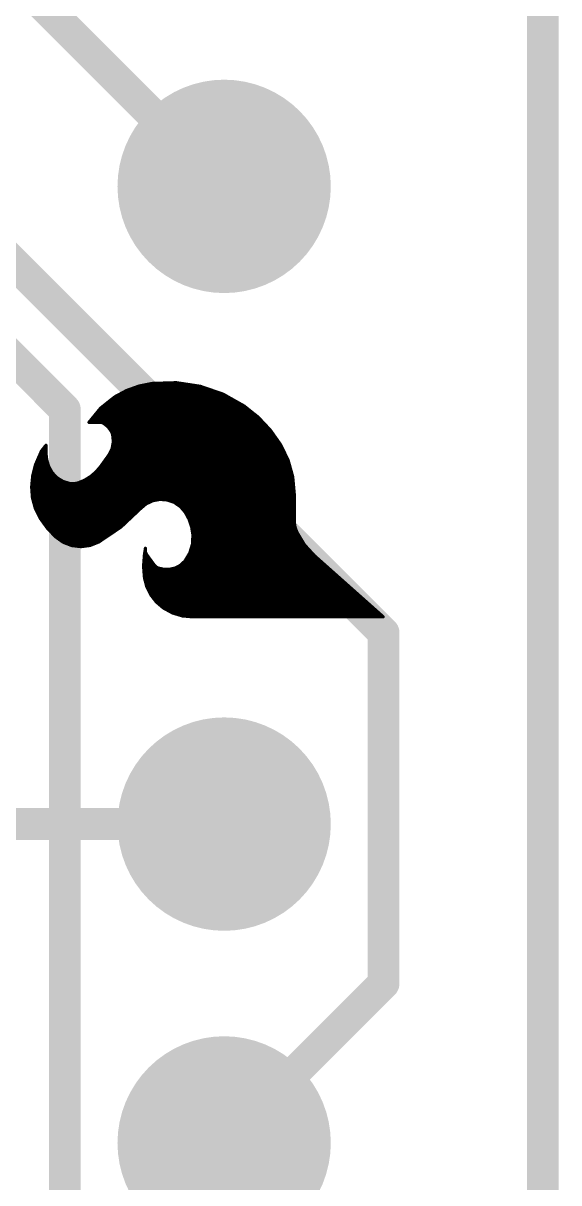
# Model space of a CAD drawing. Extents: x -3.5 to 25.7, y -2.5 to 53.5.
# Drawn here: x 18.72 to 22.99, y 30.16 to 39.4 of the extents above; entities that cross this region are included whole.
import ezdxf

# ---------------------------------------------------------------- set-up
doc = ezdxf.new("R2010")
doc.units = 0
for name, color, linetype in [('1', 12, 'CONTINUOUS'), ('16', 132, 'CONTINUOUS'), ('17', 110, 'CONTINUOUS'), ('20', 31, 'CONTINUOUS'), ('21', 41, 'CONTINUOUS'), ('22', 40, 'CONTINUOUS'), ('23', 53, 'CONTINUOUS')]:
    doc.layers.add(name, color=color, linetype=linetype)

# ---------------------------------------------------------------- blocks, each defined once
blk = doc.blocks.new('ROUNDP')
at = {"const_width": 0.5}
blk.add_lwpolyline([(0, -0.25, 1), (0, 0.25, 1), (0, -0.25)], format="xyb", dxfattribs=at)

msp = doc.modelspace()

# ---------------------------------------------------------------- linework, layer by layer
at = {"layer": '1', "const_width": 0.254}
for points in [[(22.86, 0), (22.86, 53.34)], [(18.045, 40.375), (20.32, 38.1)], [(16.409, 39.725), (21.59, 34.544)], [(19.05, 36.322), (16.297, 39.075)], [(19.05, 29.21), (19.05, 36.322)], [(21.59, 34.544), (21.59, 31.75)], [(21.59, 31.75), (20.32, 30.48)]]:
    msp.add_lwpolyline(points, dxfattribs=at)
at = {"layer": '1', "const_width": 0.127}
for points in [[(20.2751, 38.0551, 1), (20.3649, 38.1449)], [(19.1135, 36.322, 1), (18.9865, 36.322)], [(19.0051, 36.2771, 1), (19.0949, 36.3669)], [(21.6535, 34.544, 1), (21.5265, 34.544)], [(21.5451, 34.4991, 1), (21.6349, 34.5889)], [(21.6349, 31.7051, 1), (21.5451, 31.7949)], [(21.5265, 31.75, 1), (21.6535, 31.75)], [(20.2751, 30.5249, 1), (20.3649, 30.4351)]]:
    msp.add_lwpolyline(points, format="xyb", dxfattribs=at)
at = {"layer": '16', "const_width": 0.254}
for points in [[(22.86, 0), (22.86, 53.34)], [(17.78, 33.02), (20.32, 33.02)]]:
    msp.add_lwpolyline(points, dxfattribs=at)
at = {"layer": '16', "const_width": 0.127}
msp.add_lwpolyline([(20.32, 32.9565, 1), (20.32, 33.0835)], format="xyb", dxfattribs=at)
at = {"layer": '20', "const_width": 0.2032}
msp.add_lwpolyline([(22.86, 53.34), (22.86, 0)], dxfattribs=at)
at = {"layer": '21', "const_width": 0.0254}
for points in [[(19.642, 36.5096), (19.5422, 36.4738)], [(19.6146, 36.4998), (20.1518, 36.4998)], [(19.746, 36.5303), (19.642, 36.5096)], [(19.7203, 36.5252), (20.0124, 36.5252)], [(19.9388, 36.5363), (19.746, 36.5303)], [(20.1295, 36.5075), (19.9388, 36.5363)], [(20.3119, 36.4447), (20.1295, 36.5075)], [(19.4488, 36.4237), (19.3351, 36.3331)], [(19.4168, 36.3982), (20.3944, 36.3982)], [(19.4487, 36.4236), (20.3493, 36.4236)], [(19.5422, 36.4738), (19.4488, 36.4237)], [(19.4959, 36.449), (20.2994, 36.449)], [(19.5438, 36.4744), (20.2256, 36.4744)], [(20.48, 36.35), (20.3119, 36.4447)], [(19.3351, 36.3331), (19.243, 36.2205)], [(19.3053, 36.2966), (20.5468, 36.2966)], [(19.326, 36.322), (20.515, 36.322)], [(19.3531, 36.3474), (20.4833, 36.3474)], [(19.3849, 36.3728), (20.4395, 36.3728)], [(20.5907, 36.2616), (20.48, 36.35)], [(19.243, 36.2205), (19.3319, 36.2205)], [(19.2637, 36.2458), (20.6056, 36.2458)], [(19.2845, 36.2712), (20.5786, 36.2712)], [(19.3319, 36.2205), (19.3464, 36.2185)], [(19.3326, 36.2204), (20.6295, 36.2204)], [(19.3464, 36.2185), (19.3599, 36.2128)], [(19.3599, 36.2128), (19.3966, 36.1832)], [(20.6879, 36.1584), (20.5907, 36.2616)], [(19.3819, 36.195), (20.6534, 36.195)], [(19.3966, 36.1832), (19.4234, 36.1443)], [(19.406, 36.1696), (20.6774, 36.1696)], [(19.4234, 36.1443), (19.431, 36.1239)], [(19.4234, 36.1442), (20.6979, 36.1442)], [(19.431, 36.1239), (19.4371, 36.0667)], [(19.4315, 36.1188), (20.7159, 36.1188)], [(20.7696, 36.0427), (20.6879, 36.1584)], [(18.8976, 36.035), (18.8638, 35.9915)], [(18.8838, 36.0172), (18.9001, 36.0172)], [(18.9001, 36.0375), (18.8976, 36.035)], [(18.9001, 35.9766), (18.9001, 36.0376)], [(18.9001, 36.0376), (18.9001, 36.0375)], [(19.4371, 36.0667), (19.4267, 36.0101)], [(19.428, 36.0172), (20.782, 36.0172)], [(19.4327, 36.0426), (20.7697, 36.0426)], [(19.4343, 36.0934), (20.7338, 36.0934)], [(19.437, 36.068), (20.7517, 36.068)], [(20.8296, 35.9197), (20.7696, 36.0427)], [(18.8417, 35.9411), (18.8265, 35.9055)], [(18.8638, 35.9915), (18.8417, 35.9411)], [(18.8417, 35.941), (18.9041, 35.941)], [(18.8528, 35.9664), (18.9012, 35.9664)], [(18.864, 35.9918), (18.9001, 35.9918)], [(18.906, 35.9237), (18.9001, 35.9766)], [(18.9205, 35.8725), (18.906, 35.9237)], [(19.4005, 35.9588), (19.3345, 35.8674)], [(19.3876, 35.941), (20.8192, 35.941)], [(19.4267, 36.0101), (19.4005, 35.9588)], [(19.4044, 35.9664), (20.8068, 35.9664)], [(19.4174, 35.9918), (20.7944, 35.9918)], [(18.8163, 35.8826), (18.7944, 35.7949)], [(18.8055, 35.8394), (18.9381, 35.8394)], [(18.8118, 35.8648), (18.9246, 35.8648)], [(18.8265, 35.9055), (18.8163, 35.8826)], [(18.8197, 35.8902), (18.9155, 35.8902)], [(18.8308, 35.9156), (18.9083, 35.9156)], [(18.9475, 35.8217), (18.9205, 35.8725)], [(19.3345, 35.8674), (19.2981, 35.825)], [(19.3104, 35.8394), (20.852, 35.8394)], [(19.3323, 35.8648), (20.8449, 35.8648)], [(19.351, 35.8902), (20.8378, 35.8902)], [(19.3693, 35.9156), (20.8307, 35.9156)], [(20.8664, 35.7878), (20.8296, 35.9197)], [(18.7944, 35.7949), (18.7858, 35.7048)], [(18.7889, 35.7378), (19.074, 35.7378)], [(18.7913, 35.7632), (19.0133, 35.7632)], [(18.7938, 35.7886), (18.9784, 35.7886)], [(18.7991, 35.814), (18.9547, 35.814)], [(18.9867, 35.7797), (18.9475, 35.8217)], [(19.0356, 35.7494), (18.9867, 35.7797)], [(19.0906, 35.7328), (19.0356, 35.7494)], [(19.1567, 35.7379), (19.124, 35.7314)], [(19.1562, 35.7378), (20.871, 35.7378)], [(19.2082, 35.7594), (19.1567, 35.7379)], [(19.2557, 35.7887), (19.2082, 35.7594)], [(19.2144, 35.7632), (20.8686, 35.7632)], [(19.2555, 35.7886), (20.8662, 35.7886)], [(19.2981, 35.825), (19.2557, 35.7887)], [(19.2852, 35.814), (20.8591, 35.814)], [(20.8788, 35.6515), (20.8664, 35.7878)], [(18.7858, 35.7048), (18.7924, 35.6179)], [(18.7865, 35.7124), (20.8733, 35.7124)], [(18.7872, 35.687), (20.8756, 35.687)], [(18.7891, 35.6616), (20.8779, 35.6616)], [(19.124, 35.7314), (19.0906, 35.7328)], [(20.8788, 35.4229), (20.8788, 35.6515)], [(18.791, 35.6362), (20.8788, 35.6362)], [(18.7924, 35.6179), (18.8156, 35.5339)], [(18.7944, 35.6108), (20.8788, 35.6108)], [(18.8014, 35.5854), (19.7283, 35.5854)], [(18.8084, 35.56), (19.6847, 35.56)], [(19.652, 35.5321), (19.6969, 35.5704)], [(19.6969, 35.5704), (19.7503, 35.5959)], [(19.7503, 35.5959), (19.8083, 35.6066)], [(19.8083, 35.6066), (19.8672, 35.602)], [(19.8672, 35.602), (19.9229, 35.5824)], [(19.9144, 35.5854), (20.8788, 35.5854)], [(19.9229, 35.5824), (19.9716, 35.549)], [(19.9556, 35.56), (20.8788, 35.56)], [(18.8154, 35.5346), (19.6549, 35.5346)], [(18.8156, 35.5339), (18.8544, 35.4559)], [(18.8279, 35.5092), (19.6277, 35.5092)], [(18.8405, 35.4838), (19.6007, 35.4838)], [(19.4976, 35.3866), (19.652, 35.5321)], [(19.9716, 35.549), (20.0101, 35.5042)], [(19.984, 35.5346), (20.8788, 35.5346)], [(20.0058, 35.5092), (20.8788, 35.5092)], [(20.0101, 35.5042), (20.0405, 35.4478)], [(20.0211, 35.4838), (20.8788, 35.4838)], [(18.8532, 35.4584), (19.5738, 35.4584)], [(18.8544, 35.4559), (18.9104, 35.3782)], [(18.8709, 35.433), (19.5468, 35.433)], [(18.8892, 35.4076), (19.5199, 35.4076)], [(18.9075, 35.3822), (19.4911, 35.3822)], [(18.9104, 35.3782), (18.9763, 35.3086)], [(19.3218, 35.268), (19.4976, 35.3866)], [(20.0348, 35.4584), (20.8788, 35.4584)], [(20.0405, 35.4478), (20.061, 35.3871)], [(20.0455, 35.433), (20.8788, 35.433)], [(20.0541, 35.4076), (20.8815, 35.4076)], [(20.061, 35.3871), (20.0711, 35.3238)], [(20.0618, 35.3822), (20.8863, 35.3822)], [(20.8856, 35.3839), (20.8788, 35.4229)], [(20.8991, 35.3467), (20.8856, 35.3839)], [(18.9307, 35.3568), (19.4534, 35.3568)], [(18.9547, 35.3314), (19.4158, 35.3314)], [(18.9763, 35.3086), (19.0367, 35.2655)], [(18.9799, 35.306), (19.3781, 35.306)], [(19.0155, 35.2806), (19.3405, 35.2806)], [(20.0658, 35.3568), (20.8954, 35.3568)], [(20.0711, 35.3238), (20.0674, 35.2498)], [(20.069, 35.2806), (20.9384, 35.2806)], [(20.0699, 35.3314), (20.9082, 35.3314)], [(20.0702, 35.306), (20.9233, 35.306)], [(20.9593, 35.2455), (20.8991, 35.3467)], [(19.0367, 35.2655), (19.1059, 35.2387)], [(19.0632, 35.2552), (19.2903, 35.2552)], [(19.1059, 35.2387), (19.1796, 35.2301)], [(19.1796, 35.2301), (19.2531, 35.24)], [(19.2531, 35.24), (19.3218, 35.268)], [(19.6926, 35.2172), (19.685, 35.1689)], [(19.6906, 35.2044), (19.6914, 35.2044)], [(19.6909, 35.1995), (19.6926, 35.2172)], [(19.6944, 35.1821), (19.6909, 35.1995)], [(20.0674, 35.2498), (20.0458, 35.179)], [(20.0536, 35.2044), (20.9969, 35.2044)], [(20.0613, 35.2298), (20.9737, 35.2298)], [(20.0677, 35.2552), (20.9535, 35.2552)], [(21.0388, 35.1587), (20.9593, 35.2455)], [(19.685, 35.1689), (19.6776, 35.0749)], [(19.6798, 35.1028), (19.749, 35.1028)], [(19.6818, 35.1282), (19.7305, 35.1282)], [(19.6838, 35.1536), (19.7121, 35.1536)], [(19.6866, 35.179), (19.696, 35.179)], [(19.7028, 35.1664), (19.6944, 35.1821)], [(19.7637, 35.0825), (19.7028, 35.1664)], [(20.0076, 35.1156), (19.9723, 35.0819)], [(19.9942, 35.1028), (21.1017, 35.1028)], [(20.0458, 35.179), (20.0076, 35.1156)], [(20.0152, 35.1282), (21.0731, 35.1282)], [(20.0305, 35.1536), (21.0445, 35.1536)], [(20.0458, 35.179), (21.0202, 35.179)], [(21.5875, 34.6711), (21.0388, 35.1587)], [(19.6776, 35.0749), (19.685, 34.9809)], [(19.6778, 35.0774), (19.7687, 35.0774)], [(19.6794, 35.052), (19.8287, 35.052)], [(19.6814, 35.0266), (21.1875, 35.0266)], [(19.6834, 35.0012), (21.216, 35.0012)], [(19.7771, 35.0687), (19.7637, 35.0825)], [(19.7942, 35.0597), (19.7771, 35.0687)], [(19.8387, 35.0498), (19.7942, 35.0597)], [(19.8843, 35.0498), (19.8387, 35.0498)], [(19.9288, 35.0597), (19.8843, 35.0498)], [(19.8943, 35.052), (21.1589, 35.052)], [(19.9723, 35.0819), (19.9288, 35.0597)], [(19.9634, 35.0774), (21.1303, 35.0774)], [(19.685, 34.9809), (19.7034, 34.911)], [(19.6863, 34.9758), (21.2446, 34.9758)], [(19.693, 34.9504), (21.2732, 34.9504)], [(19.6997, 34.925), (21.3018, 34.925)], [(19.7034, 34.911), (19.7355, 34.8462)], [(19.7091, 34.8996), (21.3304, 34.8996)], [(19.7216, 34.8742), (21.359, 34.8742)], [(19.7342, 34.8488), (21.3875, 34.8488)], [(19.7355, 34.8462), (19.7799, 34.7892)], [(19.7532, 34.8234), (21.4161, 34.8234)], [(19.773, 34.798), (21.4447, 34.798)], [(19.7799, 34.7892), (19.8349, 34.7422)], [(19.7993, 34.7726), (21.4733, 34.7726)], [(19.829, 34.7472), (21.5019, 34.7472)], [(19.8349, 34.7422), (19.9081, 34.7021)], [(19.8721, 34.7218), (21.5305, 34.7218)], [(19.9081, 34.7021), (19.988, 34.6781)], [(19.927, 34.6964), (21.559, 34.6964)], [(19.988, 34.6781), (20.0711, 34.6711)], [(20.0711, 34.6711), (21.5875, 34.6711)]]:
    msp.add_lwpolyline(points, dxfattribs=at)
at = {"layer": '21', "const_width": 0.0127}
for points in [[(19.6146, 36.5061, 1), (19.6146, 36.4935)], [(19.6408, 36.5159, 1), (19.6433, 36.5034)], [(19.6442, 36.5037, 1), (19.6399, 36.5156)], [(19.7203, 36.5316, 1), (19.7203, 36.5189)], [(19.7458, 36.5366, 1), (19.7462, 36.524)], [(19.7472, 36.5241, 1), (19.7448, 36.5365)], [(19.9398, 36.5426, 1), (19.9379, 36.5301)], [(19.939, 36.53, 1), (19.9386, 36.5427)], [(20.0124, 36.5189, 1), (20.0124, 36.5316)], [(20.1316, 36.5135, 1), (20.1275, 36.5015)], [(20.1286, 36.5012, 1), (20.1305, 36.5138)], [(20.1518, 36.4935, 1), (20.1518, 36.5061)], [(19.4168, 36.4046, 1), (19.4168, 36.3919)], [(19.4487, 36.4299, 1), (19.4487, 36.4173)], [(19.4458, 36.4293, 1), (19.4518, 36.4181)], [(19.4528, 36.4187, 1), (19.4448, 36.4287)], [(19.4959, 36.4554, 1), (19.4959, 36.4427)], [(19.5401, 36.4798, 1), (19.5444, 36.4679)], [(19.5438, 36.4808, 1), (19.5438, 36.4681)], [(19.5452, 36.4682, 1), (19.5392, 36.4794)], [(20.2256, 36.4681, 1), (20.2256, 36.4808)], [(20.2994, 36.4427, 1), (20.2994, 36.4554)], [(20.315, 36.4502, 1), (20.3088, 36.4391)], [(20.3099, 36.4387, 1), (20.314, 36.4507)], [(20.3493, 36.4173, 1), (20.3493, 36.4299)], [(20.3944, 36.3919, 1), (20.3944, 36.4046)], [(19.3053, 36.303, 1), (19.3053, 36.2903)], [(19.326, 36.3284, 1), (19.326, 36.3157)], [(19.3311, 36.338, 1), (19.339, 36.3281)], [(19.34, 36.329, 1), (19.3302, 36.3371)], [(19.3531, 36.3537, 1), (19.3531, 36.3411)], [(19.3849, 36.3792, 1), (19.3849, 36.3665)], [(20.4395, 36.3665, 1), (20.4395, 36.3792)], [(20.484, 36.355, 1), (20.476, 36.345)], [(20.4769, 36.3445, 1), (20.4831, 36.3555)], [(20.4833, 36.3411, 1), (20.4833, 36.3537)], [(20.515, 36.3157, 1), (20.515, 36.3284)], [(20.5468, 36.2903, 1), (20.5468, 36.303)], [(19.243, 36.2268, 1), (19.243, 36.2142)], [(19.2381, 36.2245, 1), (19.2479, 36.2165)], [(19.2637, 36.2522, 1), (19.2637, 36.2395)], [(19.2845, 36.2775, 1), (19.2845, 36.2649)], [(19.3328, 36.2268, 1), (19.331, 36.2142)], [(19.3326, 36.2268, 1), (19.3326, 36.2141)], [(19.3319, 36.2142, 1), (19.3319, 36.2268)], [(19.3489, 36.2244, 1), (19.3439, 36.2127)], [(19.3456, 36.2122, 1), (19.3473, 36.2248)], [(19.3639, 36.2177, 1), (19.3559, 36.2079)], [(19.3574, 36.207, 1), (19.3624, 36.2186)], [(20.5786, 36.2649, 1), (20.5786, 36.2775)], [(20.5953, 36.2659, 1), (20.5861, 36.2572)], [(20.5867, 36.2566, 1), (20.5947, 36.2665)], [(20.6056, 36.2395, 1), (20.6056, 36.2522)], [(20.6295, 36.2141, 1), (20.6295, 36.2268)], [(19.3819, 36.2013, 1), (19.3819, 36.1887)], [(19.4019, 36.1868, 1), (19.3914, 36.1796)], [(19.3926, 36.1782, 1), (19.4006, 36.1881)], [(19.406, 36.176, 1), (19.406, 36.1633)], [(19.4294, 36.1465, 1), (19.4174, 36.1421)], [(19.4234, 36.1506, 1), (19.4234, 36.1379)], [(19.4182, 36.1407, 1), (19.4286, 36.1479)], [(19.4373, 36.1246, 1), (19.4247, 36.1232)], [(19.425, 36.1217, 1), (19.437, 36.1261)], [(19.4315, 36.1251, 1), (19.4315, 36.1125)], [(20.6534, 36.1887, 1), (20.6534, 36.2013)], [(20.6774, 36.1633, 1), (20.6774, 36.176)], [(20.6931, 36.1621, 1), (20.6827, 36.1548)], [(20.6833, 36.1541, 1), (20.6925, 36.1628)], [(20.6979, 36.1379, 1), (20.6979, 36.1506)], [(20.7159, 36.1125, 1), (20.7159, 36.1251)], [(18.8838, 36.0236, 1), (18.8838, 36.0109)], [(18.8931, 36.0395, 1), (18.9021, 36.0305)], [(18.9026, 36.0311, 1), (18.8926, 36.0389)], [(18.9065, 36.0376, 1), (18.8938, 36.0376)], [(18.9065, 36.0376, 1), (18.8938, 36.0376)], [(18.8938, 36.0375, 1), (18.9065, 36.0375)], [(18.9046, 36.033, 1), (18.8956, 36.042)], [(18.9001, 36.0109, 1), (18.9001, 36.0236)], [(19.428, 36.0236, 1), (19.428, 36.0109)], [(19.4327, 36.0489, 1), (19.4327, 36.0363)], [(19.4343, 36.0998, 1), (19.4343, 36.0871)], [(19.437, 36.0744, 1), (19.437, 36.0617)], [(19.4308, 36.066, 1), (19.4435, 36.0673)], [(19.4434, 36.0655, 1), (19.4309, 36.0678)], [(20.7338, 36.0871, 1), (20.7338, 36.0998)], [(20.7517, 36.0617, 1), (20.7517, 36.0744)], [(20.7753, 36.0455, 1), (20.7639, 36.0399)], [(20.7644, 36.039, 1), (20.7748, 36.0464)], [(20.7697, 36.0363, 1), (20.7697, 36.0489)], [(20.782, 36.0109, 1), (20.782, 36.0236)], [(18.8417, 35.9474, 1), (18.8417, 35.9347)], [(18.8359, 35.9436, 1), (18.8475, 35.9386)], [(18.8475, 35.9386, 1), (18.8359, 35.9436)], [(18.8528, 35.9727, 1), (18.8528, 35.9601)], [(18.8588, 35.9954, 1), (18.8688, 35.9876)], [(18.864, 35.9982, 1), (18.864, 35.9855)], [(18.8696, 35.989, 1), (18.858, 35.9941)], [(18.9064, 35.9773, 1), (18.8938, 35.9759)], [(18.8938, 35.9766, 1), (18.9065, 35.9766)], [(18.9121, 35.9254, 1), (18.8999, 35.922)], [(18.9001, 35.9855, 1), (18.9001, 35.9982)], [(18.9012, 35.9601, 1), (18.9012, 35.9727)], [(18.9041, 35.9347, 1), (18.9041, 35.9474)], [(19.3876, 35.9474, 1), (19.3876, 35.9347)], [(19.3948, 35.9617, 1), (19.4062, 35.9559)], [(19.4056, 35.9551, 1), (19.3954, 35.9625)], [(19.4044, 35.9727, 1), (19.4044, 35.9601)], [(19.4174, 35.9982, 1), (19.4174, 35.9855)], [(19.4204, 36.0112, 1), (19.4329, 36.0089)], [(19.4323, 36.0072, 1), (19.421, 36.013)], [(20.7944, 35.9855, 1), (20.7944, 35.9982)], [(20.8068, 35.9601, 1), (20.8068, 35.9727)], [(20.8192, 35.9347, 1), (20.8192, 35.9474)], [(18.8055, 35.8458, 1), (18.8055, 35.8331)], [(18.8118, 35.8712, 1), (18.8118, 35.8585)], [(18.8105, 35.8852, 1), (18.8221, 35.88)], [(18.8225, 35.8811, 1), (18.8101, 35.8841)], [(18.8197, 35.8965, 1), (18.8197, 35.8839)], [(18.8207, 35.908, 1), (18.8323, 35.903)], [(18.8323, 35.9029, 1), (18.8207, 35.9081)], [(18.8308, 35.922, 1), (18.8308, 35.9093)], [(18.8997, 35.923, 1), (18.9123, 35.9244)], [(18.9083, 35.9093, 1), (18.9083, 35.922)], [(18.9261, 35.8755, 1), (18.9149, 35.8695)], [(18.9144, 35.8708, 1), (18.9266, 35.8742)], [(18.9155, 35.8839, 1), (18.9155, 35.8965)], [(18.9246, 35.8585, 1), (18.9246, 35.8712)], [(18.9381, 35.8331, 1), (18.9381, 35.8458)], [(19.3104, 35.8458, 1), (19.3104, 35.8331)], [(19.3323, 35.8712, 1), (19.3323, 35.8585)], [(19.3294, 35.8711, 1), (19.3396, 35.8637)], [(19.3393, 35.8633, 1), (19.3297, 35.8715)], [(19.351, 35.8965, 1), (19.351, 35.8839)], [(19.3693, 35.922, 1), (19.3693, 35.9093)], [(20.8357, 35.9214, 1), (20.8235, 35.918)], [(20.8239, 35.9169, 1), (20.8353, 35.9224)], [(20.8307, 35.9093, 1), (20.8307, 35.922)], [(20.8378, 35.8839, 1), (20.8378, 35.8965)], [(20.8449, 35.8585, 1), (20.8449, 35.8712)], [(20.852, 35.8331, 1), (20.852, 35.8458)], [(18.7889, 35.7441, 1), (18.7889, 35.7315)], [(18.7913, 35.7696, 1), (18.7913, 35.7569)], [(18.7938, 35.795, 1), (18.7938, 35.7823)], [(18.8007, 35.7942, 1), (18.788, 35.7955)], [(18.7882, 35.7964, 1), (18.8005, 35.7933)], [(18.7991, 35.8203, 1), (18.7991, 35.8077)], [(18.9521, 35.8261, 1), (18.9428, 35.8174)], [(18.9419, 35.8188, 1), (18.9531, 35.8247)], [(18.9547, 35.8077, 1), (18.9547, 35.8203)], [(18.9784, 35.7823, 1), (18.9784, 35.795)], [(18.9901, 35.7851, 1), (18.9834, 35.7743)], [(18.9821, 35.7754, 1), (18.9914, 35.7841)], [(19.0133, 35.7569, 1), (19.0133, 35.7696)], [(19.0374, 35.7555, 1), (19.0337, 35.7433)], [(19.0322, 35.744, 1), (19.0389, 35.7548)], [(19.074, 35.7315, 1), (19.074, 35.7441)], [(19.1562, 35.7441, 1), (19.1562, 35.7315)], [(19.1543, 35.7438, 1), (19.1591, 35.732)], [(19.1579, 35.7317, 1), (19.1555, 35.7441)], [(19.2049, 35.7648, 1), (19.2115, 35.754)], [(19.2107, 35.7535, 1), (19.2058, 35.7652)], [(19.2144, 35.7696, 1), (19.2144, 35.7569)], [(19.2555, 35.795, 1), (19.2555, 35.7823)], [(19.2516, 35.7935, 1), (19.2598, 35.7839)], [(19.259, 35.7833, 1), (19.2524, 35.7941)], [(19.2852, 35.8203, 1), (19.2852, 35.8077)], [(19.2933, 35.8292, 1), (19.3029, 35.8209)], [(19.3022, 35.8202, 1), (19.294, 35.8299)], [(20.8591, 35.8077, 1), (20.8591, 35.8203)], [(20.8727, 35.7884, 1), (20.8601, 35.7872)], [(20.8603, 35.7861, 1), (20.8725, 35.7895)], [(20.8662, 35.7823, 1), (20.8662, 35.795)], [(20.8686, 35.7569, 1), (20.8686, 35.7696)], [(20.871, 35.7315, 1), (20.871, 35.7441)], [(18.7921, 35.7053, 1), (18.7795, 35.7043)], [(18.7795, 35.7054, 1), (18.7921, 35.7042)], [(18.7865, 35.7188, 1), (18.7865, 35.7061)], [(18.7872, 35.6934, 1), (18.7872, 35.6807)], [(18.7891, 35.6679, 1), (18.7891, 35.6553)], [(19.0909, 35.7391, 1), (19.0903, 35.7265)], [(19.0888, 35.7267, 1), (19.0924, 35.7389)], [(19.1227, 35.7376, 1), (19.1252, 35.7252)], [(19.1237, 35.725, 1), (19.1242, 35.7377)], [(20.8852, 35.6515, 1), (20.8725, 35.6515)], [(20.8725, 35.6509, 1), (20.8851, 35.6521)], [(20.8733, 35.7061, 1), (20.8733, 35.7188)], [(20.8756, 35.6807, 1), (20.8756, 35.6934)], [(20.8779, 35.6553, 1), (20.8779, 35.6679)], [(18.791, 35.6425, 1), (18.791, 35.6299)], [(18.7985, 35.6196, 1), (18.7863, 35.6162)], [(18.7861, 35.6174, 1), (18.7988, 35.6184)], [(18.7944, 35.6172, 1), (18.7944, 35.6045)], [(18.8014, 35.5917, 1), (18.8014, 35.5791)], [(18.8084, 35.5663, 1), (18.8084, 35.5537)], [(19.6847, 35.5537, 1), (19.6847, 35.5663)], [(19.6942, 35.5762, 1), (19.6997, 35.5647)], [(19.7011, 35.5656, 1), (19.6928, 35.5753)], [(19.7283, 35.5791, 1), (19.7283, 35.5917)], [(19.7491, 35.6021, 1), (19.7514, 35.5896)], [(19.753, 35.5901, 1), (19.7475, 35.6016)], [(19.8088, 35.613, 1), (19.8078, 35.6003)], [(19.8095, 35.6004, 1), (19.8072, 35.6129)], [(19.8693, 35.608, 1), (19.8651, 35.5961)], [(19.8667, 35.5957, 1), (19.8677, 35.6084)], [(19.9144, 35.5917, 1), (19.9144, 35.5791)], [(19.9265, 35.5876, 1), (19.9193, 35.5772)], [(19.9208, 35.5764, 1), (19.925, 35.5884)], [(19.9556, 35.5663, 1), (19.9556, 35.5537)], [(20.8788, 35.6299, 1), (20.8788, 35.6425)], [(20.8788, 35.6045, 1), (20.8788, 35.6172)], [(20.8788, 35.5791, 1), (20.8788, 35.5917)], [(20.8788, 35.5537, 1), (20.8788, 35.5663)], [(18.8154, 35.541, 1), (18.8154, 35.5283)], [(18.8213, 35.5367, 1), (18.8099, 35.5311)], [(18.8095, 35.5322, 1), (18.8217, 35.5356)], [(18.8279, 35.5155, 1), (18.8279, 35.5029)], [(18.8405, 35.4901, 1), (18.8405, 35.4775)], [(19.6007, 35.4775, 1), (19.6007, 35.4901)], [(19.6277, 35.5029, 1), (19.6277, 35.5155)], [(19.6479, 35.5369, 1), (19.6561, 35.5273)], [(19.6564, 35.5275, 1), (19.6476, 35.5367)], [(19.6549, 35.5283, 1), (19.6549, 35.541)], [(19.9765, 35.5532, 1), (19.9668, 35.5449)], [(19.9681, 35.5438, 1), (19.9752, 35.5543)], [(19.984, 35.541, 1), (19.984, 35.5283)], [(20.0058, 35.5155, 1), (20.0058, 35.5029)], [(20.0157, 35.5072, 1), (20.0045, 35.5012)], [(20.0053, 35.5001, 1), (20.0149, 35.5083)], [(20.0211, 35.4901, 1), (20.0211, 35.4775)], [(20.8788, 35.5283, 1), (20.8788, 35.541)], [(20.8788, 35.5029, 1), (20.8788, 35.5155)], [(20.8788, 35.4775, 1), (20.8788, 35.4901)], [(18.8532, 35.4648, 1), (18.8532, 35.4521)], [(18.8596, 35.4596, 1), (18.8492, 35.4522)], [(18.8487, 35.4531, 1), (18.8601, 35.4587)], [(18.8709, 35.4393, 1), (18.8709, 35.4267)], [(18.8892, 35.4139, 1), (18.8892, 35.4013)], [(18.9075, 35.3886, 1), (18.9075, 35.3759)], [(18.9151, 35.3826, 1), (18.9058, 35.3738)], [(18.9053, 35.3745, 1), (18.9156, 35.3819)], [(19.4911, 35.3759, 1), (19.4911, 35.3886)], [(19.4933, 35.3912, 1), (19.502, 35.382)], [(19.5012, 35.3814, 1), (19.4941, 35.3919)], [(19.5199, 35.4013, 1), (19.5199, 35.4139)], [(19.5468, 35.4267, 1), (19.5468, 35.4393)], [(19.5738, 35.4521, 1), (19.5738, 35.4648)], [(20.0348, 35.4648, 1), (20.0348, 35.4521)], [(20.0465, 35.4498, 1), (20.0345, 35.4458)], [(20.0349, 35.4448, 1), (20.0461, 35.4508)], [(20.0455, 35.4393, 1), (20.0455, 35.4267)], [(20.0541, 35.4139, 1), (20.0541, 35.4013)], [(20.0673, 35.3881, 1), (20.0548, 35.3861)], [(20.055, 35.3851, 1), (20.067, 35.3891)], [(20.0618, 35.3886, 1), (20.0618, 35.3759)], [(20.8851, 35.424, 1), (20.8725, 35.4218)], [(20.8725, 35.4229, 1), (20.8852, 35.4229)], [(20.8788, 35.4521, 1), (20.8788, 35.4648)], [(20.8788, 35.4267, 1), (20.8788, 35.4393)], [(20.8916, 35.3861, 1), (20.8797, 35.3818)], [(20.8794, 35.3828, 1), (20.8919, 35.385)], [(20.8815, 35.4013, 1), (20.8815, 35.4139)], [(20.8863, 35.3759, 1), (20.8863, 35.3886)], [(18.9307, 35.3631, 1), (18.9307, 35.3505)], [(18.9547, 35.3377, 1), (18.9547, 35.3251)], [(18.98, 35.3138, 1), (18.9726, 35.3034)], [(18.9717, 35.3042, 1), (18.9809, 35.313)], [(18.9799, 35.3124, 1), (18.9799, 35.2997)], [(19.0155, 35.2869, 1), (19.0155, 35.2743)], [(19.3405, 35.2743, 1), (19.3405, 35.2869)], [(19.3781, 35.2997, 1), (19.3781, 35.3124)], [(19.4158, 35.3251, 1), (19.4158, 35.3377)], [(19.4534, 35.3505, 1), (19.4534, 35.3631)], [(20.0658, 35.3631, 1), (20.0658, 35.3505)], [(20.069, 35.2869, 1), (20.069, 35.2743)], [(20.0699, 35.3377, 1), (20.0699, 35.3251)], [(20.0702, 35.3124, 1), (20.0702, 35.2997)], [(20.0774, 35.3235, 1), (20.0648, 35.3241)], [(20.0648, 35.3228, 1), (20.0774, 35.3248)], [(20.9046, 35.3499, 1), (20.8936, 35.3435)], [(20.8931, 35.3445, 1), (20.9051, 35.3489)], [(20.8954, 35.3505, 1), (20.8954, 35.3631)], [(20.9082, 35.3251, 1), (20.9082, 35.3377)], [(20.9233, 35.2997, 1), (20.9233, 35.3124)], [(20.9384, 35.2743, 1), (20.9384, 35.2869)], [(19.039, 35.2714, 1), (19.0344, 35.2595)], [(19.033, 35.2603, 1), (19.0404, 35.2706)], [(19.0632, 35.2615, 1), (19.0632, 35.2489)], [(19.1066, 35.245, 1), (19.1051, 35.2324)], [(19.1036, 35.2328, 1), (19.1082, 35.2447)], [(19.1787, 35.2364, 1), (19.1804, 35.2238)], [(19.1788, 35.2238, 1), (19.1803, 35.2364)], [(19.2507, 35.2459, 1), (19.2555, 35.2342)], [(19.2539, 35.2337, 1), (19.2522, 35.2463)], [(19.2903, 35.2489, 1), (19.2903, 35.2615)], [(19.3182, 35.2733, 1), (19.3254, 35.2627)], [(19.3242, 35.2621, 1), (19.3194, 35.2739)], [(19.6906, 35.2107, 1), (19.6906, 35.1981)], [(19.6971, 35.2008, 1), (19.6847, 35.1982)], [(19.6846, 35.2001, 1), (19.6972, 35.1989)], [(19.6989, 35.2162, 1), (19.6863, 35.2182)], [(19.6989, 35.2166, 1), (19.6863, 35.2178)], [(19.6914, 35.1981, 1), (19.6914, 35.2107)], [(20.0536, 35.2107, 1), (20.0536, 35.1981)], [(20.0613, 35.2362, 1), (20.0613, 35.2235)], [(20.0611, 35.2502, 1), (20.0738, 35.2495)], [(20.0677, 35.2615, 1), (20.0677, 35.2489)], [(20.0735, 35.248, 1), (20.0614, 35.2517)], [(20.9639, 35.2498, 1), (20.9546, 35.2412)], [(20.9535, 35.2489, 1), (20.9535, 35.2615)], [(20.9538, 35.2423, 1), (20.9647, 35.2487)], [(20.9737, 35.2235, 1), (20.9737, 35.2362)], [(20.9969, 35.1981, 1), (20.9969, 35.2107)], [(19.6798, 35.1091, 1), (19.6798, 35.0965)], [(19.6818, 35.1345, 1), (19.6818, 35.1219)], [(19.6838, 35.16, 1), (19.6838, 35.1473)], [(19.6913, 35.1684, 1), (19.6787, 35.1694)], [(19.6787, 35.1699, 1), (19.6913, 35.1679)], [(19.6866, 35.1853, 1), (19.6866, 35.1727)], [(19.7, 35.1851, 1), (19.6888, 35.1791)], [(19.6882, 35.1808, 1), (19.7006, 35.1833)], [(19.696, 35.1727, 1), (19.696, 35.1853)], [(19.7079, 35.1701, 1), (19.6977, 35.1627)], [(19.6972, 35.1634, 1), (19.7084, 35.1694)], [(19.7121, 35.1473, 1), (19.7121, 35.16)], [(19.7305, 35.1219, 1), (19.7305, 35.1345)], [(19.749, 35.0965, 1), (19.749, 35.1091)], [(19.9942, 35.1091, 1), (19.9942, 35.0965)], [(20.0022, 35.1189, 1), (20.013, 35.1123)], [(20.012, 35.111, 1), (20.0032, 35.1202)], [(20.0152, 35.1345, 1), (20.0152, 35.1219)], [(20.0305, 35.16, 1), (20.0305, 35.1473)], [(20.0458, 35.1853, 1), (20.0458, 35.1727)], [(20.0397, 35.1809, 1), (20.0519, 35.1772)], [(20.0513, 35.1757, 1), (20.0404, 35.1823)], [(21.0202, 35.1727, 1), (21.0202, 35.1853)], [(21.043, 35.1634, 1), (21.0346, 35.154)], [(21.0341, 35.1544, 1), (21.0435, 35.163)], [(21.0445, 35.1473, 1), (21.0445, 35.16)], [(21.0731, 35.1219, 1), (21.0731, 35.1345)], [(21.1017, 35.0965, 1), (21.1017, 35.1091)], [(19.684, 35.0754, 1), (19.6713, 35.0744)], [(19.6713, 35.0754, 1), (19.684, 35.0744)], [(19.6778, 35.0838, 1), (19.6778, 35.0711)], [(19.6794, 35.0583, 1), (19.6794, 35.0457)], [(19.6814, 35.0329, 1), (19.6814, 35.0203)], [(19.6834, 35.0076, 1), (19.6834, 34.9949)], [(19.7682, 35.0869, 1), (19.7592, 35.0781)], [(19.7586, 35.0788, 1), (19.7688, 35.0862)], [(19.7687, 35.0711, 1), (19.7687, 35.0838)], [(19.7801, 35.0743, 1), (19.7742, 35.0631)], [(19.7726, 35.0643, 1), (19.7817, 35.0731)], [(19.7956, 35.0659, 1), (19.7928, 35.0535)], [(19.7912, 35.0541, 1), (19.7972, 35.0653)], [(19.8287, 35.0457, 1), (19.8287, 35.0583)], [(19.8387, 35.0561, 1), (19.8387, 35.0434)], [(19.8373, 35.0436, 1), (19.8401, 35.056)], [(19.8829, 35.056, 1), (19.8857, 35.0436)], [(19.8843, 35.0434, 1), (19.8843, 35.0561)], [(19.8943, 35.0583, 1), (19.8943, 35.0457)], [(19.9259, 35.0654, 1), (19.9317, 35.054)], [(19.9302, 35.0535, 1), (19.9274, 35.0659)], [(19.9634, 35.0838, 1), (19.9634, 35.0711)], [(19.9679, 35.0865, 1), (19.9766, 35.0773)], [(19.9751, 35.0763, 1), (19.9694, 35.0876)], [(21.1303, 35.0711, 1), (21.1303, 35.0838)], [(21.1589, 35.0457, 1), (21.1589, 35.0583)], [(21.1875, 35.0203, 1), (21.1875, 35.0329)], [(21.216, 34.9949, 1), (21.216, 35.0076)], [(19.6911, 34.9825, 1), (19.6789, 34.9793)], [(19.6787, 34.9804, 1), (19.6913, 34.9814)], [(19.6863, 34.9821, 1), (19.6863, 34.9695)], [(19.693, 34.9567, 1), (19.693, 34.9441)], [(19.6997, 34.9314, 1), (19.6997, 34.9187)], [(19.7091, 34.9138, 1), (19.6977, 34.9082)], [(19.6973, 34.9094, 1), (19.7096, 34.9126)], [(21.2446, 34.9695, 1), (21.2446, 34.9821)], [(21.2732, 34.9441, 1), (21.2732, 34.9567)], [(21.3018, 34.9187, 1), (21.3018, 34.9314)], [(19.7091, 34.9059, 1), (19.7091, 34.8933)], [(19.7216, 34.8805, 1), (19.7216, 34.8679)], [(19.7342, 34.8552, 1), (19.7342, 34.8425)], [(19.7405, 34.8501, 1), (19.7305, 34.8423)], [(19.7298, 34.8434, 1), (19.7412, 34.849)], [(19.7532, 34.8297, 1), (19.7532, 34.8171)], [(21.3304, 34.8933, 1), (21.3304, 34.9059)], [(21.359, 34.8679, 1), (21.359, 34.8805)], [(21.3875, 34.8425, 1), (21.3875, 34.8552)], [(21.4161, 34.8171, 1), (21.4161, 34.8297)], [(19.773, 34.8043, 1), (19.773, 34.7917)], [(19.784, 34.794, 1), (19.7758, 34.7843)], [(19.7749, 34.7853, 1), (19.7849, 34.7931)], [(19.7993, 34.779, 1), (19.7993, 34.7663)], [(19.829, 34.7535, 1), (19.829, 34.7409)], [(19.838, 34.7478, 1), (19.8318, 34.7366)], [(19.8308, 34.7374, 1), (19.839, 34.747)], [(19.8721, 34.7281, 1), (19.8721, 34.7155)], [(21.4447, 34.7917, 1), (21.4447, 34.8043)], [(21.4733, 34.7663, 1), (21.4733, 34.779)], [(21.5019, 34.7409, 1), (21.5019, 34.7535)], [(21.5305, 34.7155, 1), (21.5305, 34.7281)], [(19.9099, 34.7082, 1), (19.9062, 34.696)], [(19.905, 34.6965, 1), (19.9111, 34.7077)], [(19.927, 34.7028, 1), (19.927, 34.6901)], [(19.9885, 34.6844, 1), (19.9874, 34.6717)], [(19.9861, 34.672, 1), (19.9898, 34.6841)], [(20.0711, 34.6775, 1), (20.0711, 34.6648)], [(20.0706, 34.6648, 1), (20.0716, 34.6774)], [(21.559, 34.6901, 1), (21.559, 34.7028)], [(21.5833, 34.6664, 1), (21.5917, 34.6758)], [(21.5875, 34.6648, 1), (21.5875, 34.6775)]]:
    msp.add_lwpolyline(points, format="xyb", dxfattribs=at)
at = {"layer": '22', "const_width": 0.2032}
msp.add_lwpolyline([(22.86, 15.24), (22.86, 48.26)], dxfattribs=at)
at = {"layer": '23'}
msp.add_point((21.59, 34.671), dxfattribs=at)

# ---------------------------------------------------------------- block references
at = {"layer": '17', "xscale": 1.7, "yscale": 1.7, "rotation": 180}
for p in [(20.32, 38.1), (20.32, 38.1), (20.32, 33.02), (20.32, 33.02), (20.32, 30.48), (20.32, 30.48)]:
    msp.add_blockref('ROUNDP', p, dxfattribs=at)

doc.saveas('drawing.dxf')
